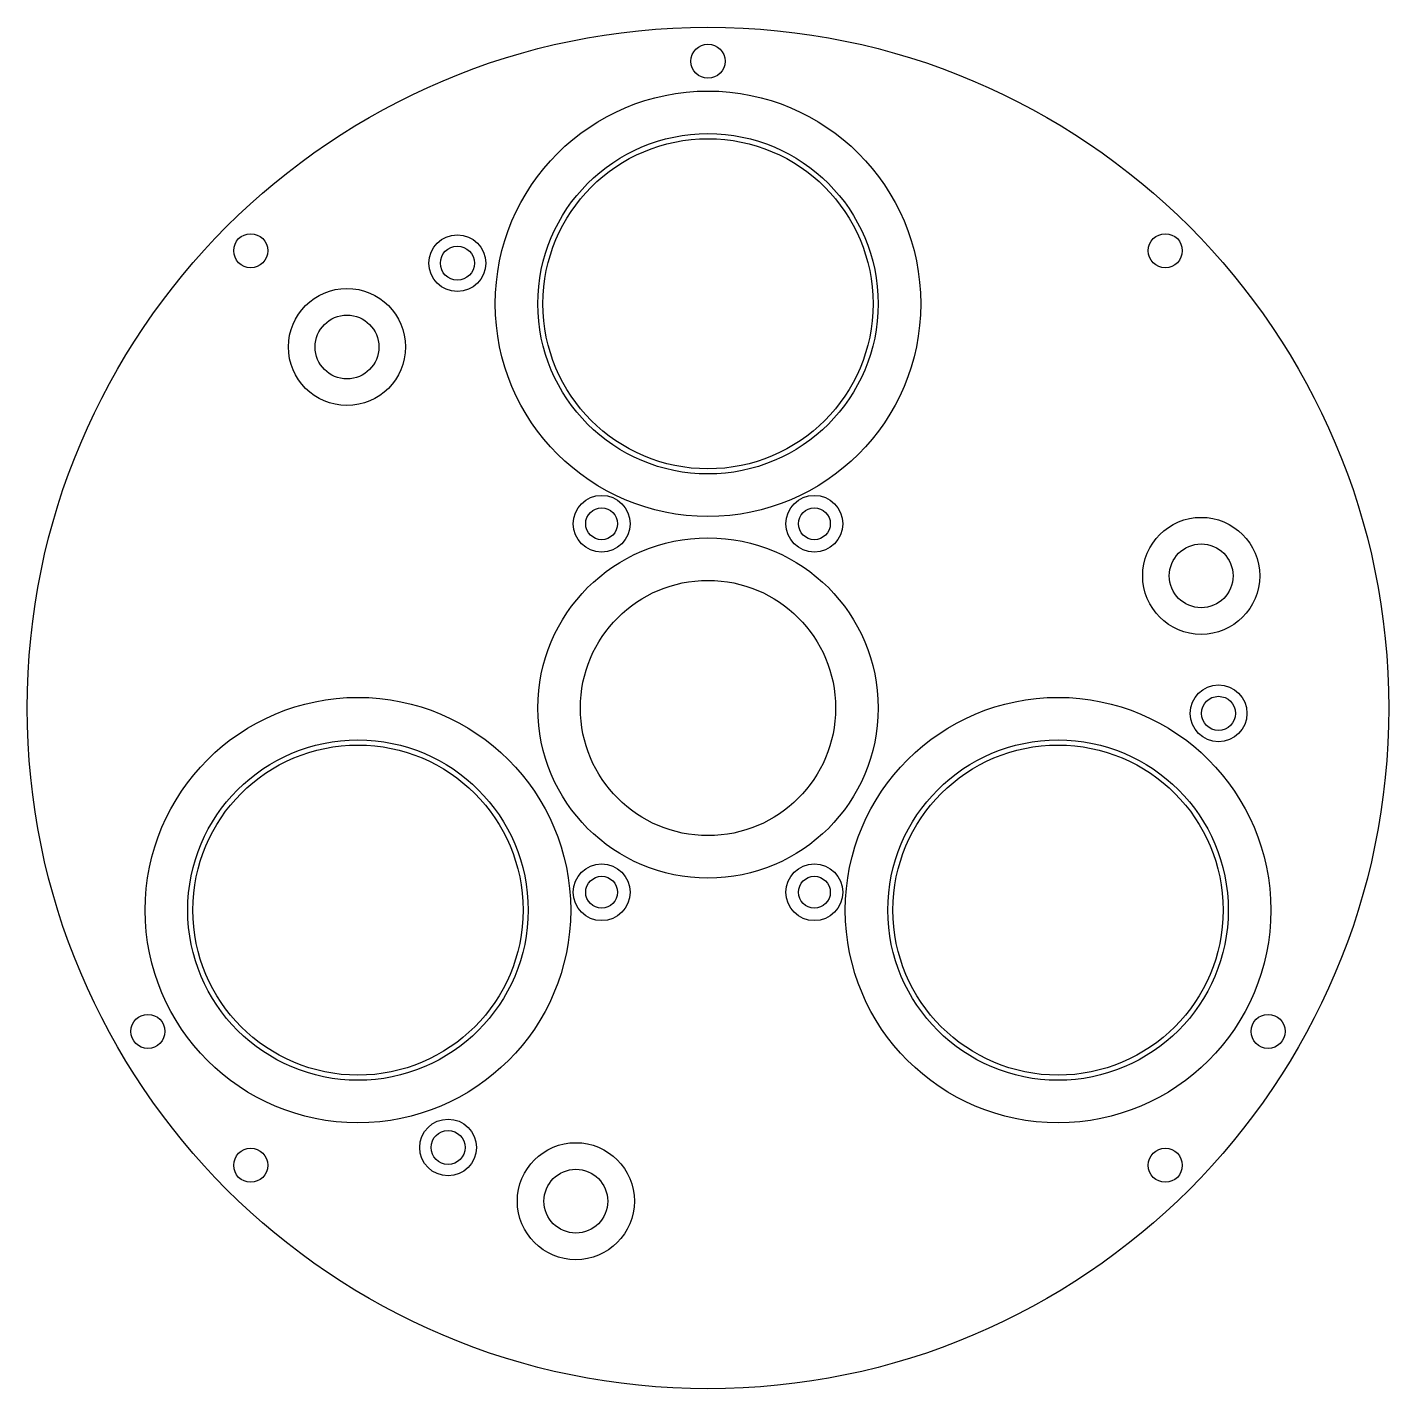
# Model space of a CAD drawing. Header units: inches. Extents: x -116 to 250, y -285 to 80.
# Drawn here: x 96.31 to 128.31, y -24.81 to 7.19 of the extents above; entities that cross this region are included whole.
import ezdxf

# ---------------------------------------------------------------- set-up
doc = ezdxf.new("R2010")
doc.units = ezdxf.units.IN
doc.header["$MEASUREMENT"] = 0

msp = doc.modelspace()

# ---------------------------------------------------------------- linework, layer by layer
at = {"color": 1}
for centre, radius in [((112.30775, -8.8096), 16), ((112.30775, 6.3904), 0.4), ((112.30775, 0.6904), 5), ((112.30775, 0.6904), 4), ((112.30775, 0.6904), 3.88), ((101.55973, 1.93843), 0.4), ((106.41691, 1.64497), 0.667), ((123.05578, 1.93843), 0.4), ((106.41691, 1.64497), 0.4), ((103.82247, -0.32432), 1.375), ((103.82247, -0.32432), 0.75), ((109.80775, -4.47947), 0.667), ((114.80775, -4.47947), 0.667), ((109.80775, -4.47947), 0.375), ((114.80775, -4.47947), 0.375), ((123.89886, -5.70377), 1.375), ((112.30775, -8.8096), 4), ((123.89886, -5.70377), 0.75), ((112.30775, -8.8096), 3), ((124.3071, -8.93526), 0.667), ((104.08051, -13.5596), 5), ((120.53499, -13.5596), 5), ((124.3071, -8.93526), 0.4), ((104.08051, -13.5596), 4), ((120.53499, -13.5596), 4), ((104.08051, -13.5596), 3.88), ((120.53499, -13.5596), 3.88), ((109.80775, -13.13973), 0.667), ((114.80775, -13.13973), 0.667), ((109.80775, -13.13973), 0.375), ((114.80775, -13.13973), 0.375), ((99.14417, -16.4096), 0.4), ((125.47134, -16.4096), 0.4), ((106.19926, -19.1385), 0.667), ((106.19926, -19.1385), 0.4), ((101.55973, -19.55762), 0.4), ((109.20192, -20.40071), 1.375), ((123.05578, -19.55762), 0.4), ((109.20192, -20.40071), 0.75)]:
    msp.add_circle(centre, radius, dxfattribs=at)

doc.saveas('drawing.dxf')
